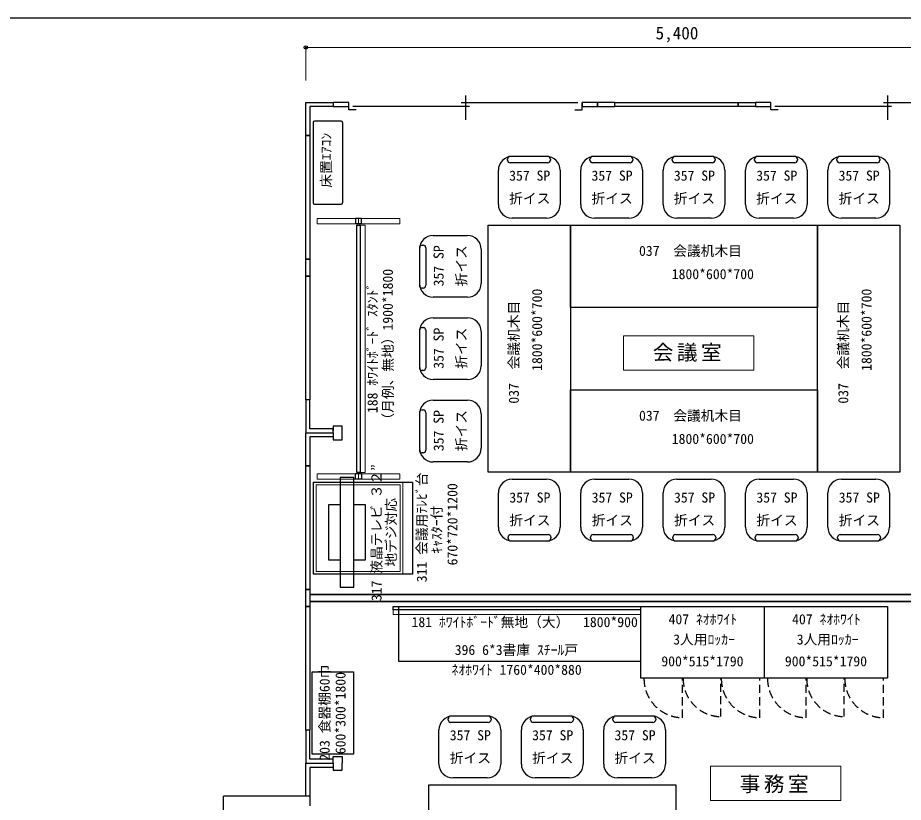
# Model space of a CAD drawing. Units: millimetres, scale not verified. Extents: x -9986 to 9679, y -7005 to 6977.
# Drawn here: x -241 to 6211, y 1264 to 6977 of the extents above; entities that cross this region are included whole.
import ezdxf
from ezdxf.enums import TextEntityAlignment as Align

# ---------------------------------------------------------------- set-up
doc = ezdxf.new("R2010")
doc.units = ezdxf.units.MM
doc.header["$LTSCALE"] = 50
doc.header["$PDMODE"] = 32
doc.header["$PDSIZE"] = 25
doc.linetypes.add('DASHED1', pattern=[1.8, 1.2, -0.6])
for name, color, linetype, lineweight in [('0-0', 7, 'Continuous', 25), ('0-1', 7, 'Continuous', 25), ('0-2', 3, 'Continuous', 35), ('0-3', 7, 'Continuous', 25)]:
    doc.layers.add(name, color=color, linetype=linetype, lineweight=lineweight)
doc.styles.add('ＭＳ ゴシック', font='')
doc.styles.get('ＭＳ ゴシック').set_extended_font_data('MS Gothic')

msp = doc.modelspace()

# ---------------------------------------------------------------- linework, layer by layer
at = {"layer": '0-0'}
msp.add_lwpolyline([(-9986.25, 6977.36), (9675.91, 6977.36), (9675.91, -7005.08)], dxfattribs=at)
at = {"layer": '0-1', "color": 4, "lineweight": 18}
for p, q in [((7258.54, 6761.31), (1858.54, 6761.31)), ((1858.54, 6761.31), (1858.54, 6520.25))]:
    msp.add_line(p, q, dxfattribs=at)
at = {"layer": '0-1'}
for p, q in [((2201.04, 6333.12), (3051.04, 6333.12)), ((2991.04, 6360.12), (3841.04, 6360.12)), ((5276.04, 6333.12), (6126.04, 6333.12)), ((6066.04, 6360.12), (6916.04, 6360.12)), ((1858.54, 4194.62), (1858.54, 3954.12)), ((2123.54, 4004.12), (2058.54, 4004.12)), ((2058.54, 4004.12), (2058.54, 3969.44)), ((2123.54, 3954.12), (2123.54, 4004.12)), ((1858.54, 3954.12), (2058.54, 3954.12)), ((1858.54, 3954.12), (2058.54, 3954.12)), ((1858.54, 3954.12), (2058.54, 3954.12)), ((2058.54, 3938.55), (2058.54, 3904.12)), ((2123.54, 3904.12), (2123.54, 3954.12)), ((2058.54, 3904.12), (2123.54, 3904.12)), ((1888.54, 3713.62), (1858.54, 3713.62)), ((1888.54, 3713.62), (1858.54, 3713.62)), ((1888.54, 1788.62), (1858.54, 1788.62)), ((2058.54, 1598.12), (2123.54, 1598.12)), ((2058.54, 1558.36), (2058.54, 1598.12)), ((2123.54, 1598.12), (2123.54, 1548.12)), ((1858.54, 1548.12), (2058.54, 1548.12)), ((1858.54, 1548.12), (2058.54, 1548.12)), ((2058.54, 1532.55), (2058.54, 1498.12)), ((2058.54, 1498.12), (2123.54, 1498.12)), ((2123.54, 1498.12), (2123.54, 1548.12)), ((1858.54, 1307.62), (1258.54, 1307.62)), ((1258.54, 407.62), (1258.54, 1307.62)), ((1888.54, 1307.62), (1858.54, 1307.62)), ((1888.54, 1307.62), (1888.54, 1237.62))]:
    msp.add_line(p, q, dxfattribs=at)
for points in [[(3021.04, 6410.12), (3021.04, 6283.12), (3021.04, 6233.12)], [(6096.04, 6410.12), (6096.04, 6283.12), (6096.04, 6233.12)], [(2225.04, 6306.12), (2171.04, 6306.12), (2171.04, 6360.12)], [(3817.04, 6306.12), (3871.04, 6306.12), (3871.04, 6360.12)], [(5300.04, 6306.12), (5246.04, 6306.12), (5246.04, 6360.12)], [(2058.54, 3954.12), (2058.54, 3984.12), (1888.54, 3984.12), (1888.54, 4194.62), (1858.54, 4194.62)], [(1858.54, 3713.62), (1858.54, 3954.12), (2058.54, 3954.12), (2058.54, 3924.12), (1888.54, 3924.12), (1888.54, 3713.62)], [(1858.54, 1788.62), (1858.54, 1548.12), (2058.54, 1548.12), (2058.54, 1578.12), (1888.54, 1578.12), (1888.54, 1788.62)], [(1858.54, 1307.62), (1858.54, 1548.12), (2058.54, 1548.12), (2058.54, 1518.12), (1888.54, 1518.12), (1888.54, 1307.62)]]:
    msp.add_lwpolyline(points, dxfattribs=at)
for points in [[(1858.54, 6119.62), (1858.54, 6360.12), (2058.54, 6360.12), (2058.54, 6330.12), (1888.54, 6330.12), (1888.54, 6119.62)], [(1858.54, 6119.62), (1858.54, 6360.12), (2058.54, 6360.12), (2058.54, 6330.12), (1888.54, 6330.12), (1888.54, 6119.62)], [(2058.54, 6330.12), (2171.04, 6330.12), (2171.04, 6360.12), (2058.54, 6360.12)], [(3871.04, 6330.12), (3983.54, 6330.12), (3983.54, 6360.12), (3871.04, 6360.12)], [(3983.54, 6360.12), (3983.54, 6330.12), (4108.54, 6330.12), (4108.54, 6360.12)], [(5008.54, 6360.12), (5008.54, 6330.12), (4108.54, 6330.12), (4108.54, 6360.12)], [(5133.54, 6360.12), (5133.54, 6330.12), (5008.54, 6330.12), (5008.54, 6360.12)], [(5133.54, 6330.12), (5246.04, 6330.12), (5246.04, 6360.12), (5133.54, 6360.12)], [(1888.54, 6119.62), (1888.54, 5219.62), (1858.54, 5219.62), (1858.54, 6119.62)], [(1858.54, 5219.62), (1888.54, 5219.62), (1888.54, 5094.62), (1858.54, 5094.62)], [(1888.54, 5094.62), (1888.54, 4194.62), (1858.54, 4194.62), (1858.54, 5094.62)], [(1888.54, 3713.62), (1888.54, 2813.62), (1858.54, 2813.62), (1858.54, 3713.62)], [(1858.54, 2813.62), (1888.54, 2813.62), (1888.54, 2688.62), (1858.54, 2688.62)], [(1888.54, 2688.62), (1888.54, 1788.62), (1858.54, 1788.62), (1858.54, 2688.62)]]:
    msp.add_lwpolyline(points, close=True, dxfattribs=at)
at = {"layer": '0-1', "color": 4}
msp.add_point((1858.54, 6761.31), dxfattribs=at)
at = {"layer": '0-2'}
for p, q in [((1888.54, 2776.12), (7228.54, 2776.12)), ((1888.54, 2726.12), (7228.54, 2726.12))]:
    msp.add_line(p, q, dxfattribs=at)
at = {"layer": '0-3'}
for p, q in [((1910.86, 6214.07), (1910.86, 5629.07)), ((2115.86, 6224.07), (1920.86, 6224.07)), ((2125.86, 6214.07), (2125.86, 5629.07)), ((3327.83, 5940.55), (3327.83, 5947.11)), ((3620.1, 5967.12), (3347.83, 5967.12)), ((3640.1, 5947.11), (3640.1, 5940.55)), ((3927.83, 5940.55), (3927.83, 5947.11)), ((4220.1, 5967.12), (3947.83, 5967.12)), ((4240.1, 5947.11), (4240.1, 5940.55)), ((4527.83, 5940.55), (4527.83, 5947.11)), ((4820.1, 5967.12), (4547.83, 5967.12)), ((4840.1, 5947.11), (4840.1, 5940.55)), ((5127.83, 5940.55), (5127.83, 5947.11)), ((5420.1, 5967.12), (5147.83, 5967.12)), ((5440.1, 5947.11), (5440.1, 5940.55)), ((5727.83, 5940.55), (5727.83, 5947.11)), ((6020.1, 5967.12), (5747.83, 5967.12)), ((6040.1, 5947.11), (6040.1, 5940.55)), ((3620.1, 5920.55), (3347.83, 5920.55)), ((4220.1, 5920.55), (3947.83, 5920.55)), ((4820.1, 5920.55), (4547.83, 5920.55)), ((5420.1, 5920.55), (5147.83, 5920.55)), ((6020.1, 5920.55), (5747.83, 5920.55)), ((3261.08, 5617.11), (3261.08, 5867.12)), ((3711.08, 5867.12), (3711.08, 5617.11)), ((3861.08, 5617.11), (3861.08, 5867.12)), ((4311.08, 5867.12), (4311.08, 5617.11)), ((4461.08, 5617.11), (4461.08, 5867.12)), ((4911.08, 5867.12), (4911.08, 5617.11)), ((5061.08, 5617.11), (5061.08, 5867.12)), ((5511.08, 5867.12), (5511.08, 5617.11)), ((5661.08, 5617.11), (5661.08, 5867.12)), ((6111.08, 5867.12), (6111.08, 5617.11)), ((1920.86, 5619.07), (2115.86, 5619.07)), ((2219.64, 5516.28), (2219.64, 5476.28)), ((2264.64, 5516.28), (2219.64, 5516.28)), ((2264.64, 5476.28), (2264.64, 5516.28)), ((3611.08, 5517.12), (3361.08, 5517.12)), ((4211.08, 5517.12), (3961.08, 5517.12)), ((4811.08, 5517.12), (4561.08, 5517.12)), ((5411.08, 5517.12), (5161.07, 5517.12)), ((6011.07, 5517.12), (5761.07, 5517.12)), ((2264.64, 5476.28), (2219.64, 5476.28)), ((2786.08, 5392.12), (3036.08, 5392.12)), ((2686.08, 5301.14), (2686.08, 5028.87)), ((2706.08, 5321.14), (2712.64, 5321.14)), ((2732.64, 5301.14), (2732.64, 5028.87)), ((3136.08, 5292.11), (3136.08, 5042.11)), ((2712.64, 5008.87), (2706.08, 5008.87)), ((3036.08, 4942.12), (2786.08, 4942.12)), ((2786.08, 4792.12), (3036.08, 4792.12)), ((2706.08, 4721.14), (2712.64, 4721.14)), ((2686.08, 4701.14), (2686.08, 4428.87)), ((2732.64, 4701.14), (2732.64, 4428.87)), ((3136.08, 4692.11), (3136.08, 4442.11)), ((2712.64, 4408.87), (2706.08, 4408.87)), ((3036.08, 4342.12), (2786.08, 4342.12)), ((2786.08, 4192.12), (3036.08, 4192.12)), ((2686.08, 4101.14), (2686.08, 3828.87)), ((2706.08, 4121.14), (2712.64, 4121.14)), ((2732.64, 4101.14), (2732.64, 3828.87)), ((3136.08, 4092.12), (3136.08, 3842.11)), ((2712.64, 3808.87), (2706.08, 3808.87)), ((3036.08, 3742.12), (2786.08, 3742.12)), ((2219.64, 3616.28), (2219.64, 3656.28)), ((2264.64, 3656.28), (2219.64, 3656.28)), ((2264.64, 3616.28), (2219.64, 3616.28)), ((2264.64, 3656.28), (2264.64, 3616.28)), ((3361.08, 3617.12), (3611.08, 3617.12)), ((3961.08, 3617.12), (4211.08, 3617.12)), ((4561.08, 3617.12), (4811.08, 3617.12)), ((5161.08, 3617.12), (5411.08, 3617.12)), ((5761.08, 3617.12), (6011.08, 3617.12)), ((3261.08, 3267.12), (3261.08, 3517.12)), ((3711.08, 3517.12), (3711.08, 3267.12)), ((3861.08, 3267.12), (3861.08, 3517.12)), ((4311.08, 3517.12), (4311.08, 3267.12)), ((4461.08, 3267.12), (4461.08, 3517.12)), ((4911.08, 3517.12), (4911.08, 3267.12)), ((5061.08, 3267.12), (5061.08, 3517.12)), ((5511.08, 3517.12), (5511.08, 3267.12)), ((5661.08, 3267.12), (5661.08, 3517.12)), ((6111.08, 3517.12), (6111.08, 3267.12)), ((2109, 3429.44), (2024, 3429.44)), ((2294, 3429.44), (2209, 3429.44)), ((2294, 3029.44), (2294, 3429.44)), ((3332.05, 3187.12), (3332.05, 3193.68)), ((3352.05, 3213.68), (3624.32, 3213.68)), ((3352.05, 3167.12), (3624.32, 3167.12)), ((3644.32, 3193.68), (3644.32, 3187.12)), ((3932.05, 3187.12), (3932.05, 3193.68)), ((3952.05, 3213.68), (4224.32, 3213.68)), ((3952.05, 3167.12), (4224.32, 3167.12)), ((4244.32, 3193.68), (4244.32, 3187.12)), ((4532.05, 3187.12), (4532.05, 3193.68)), ((4552.05, 3213.68), (4824.32, 3213.68)), ((4552.05, 3167.12), (4824.32, 3167.12)), ((4844.32, 3193.68), (4844.32, 3187.12)), ((5132.05, 3187.12), (5132.05, 3193.68)), ((5152.05, 3213.68), (5424.32, 3213.68)), ((5152.05, 3167.12), (5424.32, 3167.12)), ((5444.32, 3193.68), (5444.32, 3187.12)), ((5732.05, 3187.12), (5732.05, 3193.68)), ((5752.05, 3213.68), (6024.32, 3213.68)), ((5752.05, 3167.12), (6024.32, 3167.12)), ((6044.32, 3193.68), (6044.32, 3187.12)), ((2209, 3029.44), (2294, 3029.44)), ((4297.11, 2690.26), (4297.11, 2170.26)), ((5197.11, 2690.26), (5197.11, 2170.26)), ((4297.11, 2170.26), (5197.11, 2170.26)), ((5197.11, 2170.26), (6097.1, 2170.26)), ((2895.27, 1865.35), (2895.27, 1871.91)), ((3187.54, 1891.91), (2915.27, 1891.91)), ((3207.54, 1871.91), (3207.54, 1865.35)), ((3495.27, 1865.35), (3495.27, 1871.91)), ((3787.54, 1891.91), (3515.27, 1891.91)), ((3807.54, 1871.91), (3807.54, 1865.35)), ((4095.27, 1865.35), (4095.27, 1871.91)), ((4387.54, 1891.91), (4115.27, 1891.91)), ((4407.54, 1871.91), (4407.54, 1865.35)), ((3187.54, 1845.35), (2915.27, 1845.35)), ((3787.54, 1845.35), (3515.27, 1845.35)), ((4387.54, 1845.35), (4115.27, 1845.35)), ((2828.51, 1541.91), (2828.51, 1791.91)), ((3278.51, 1791.91), (3278.51, 1541.91)), ((3428.51, 1541.91), (3428.51, 1791.91)), ((3878.51, 1791.91), (3878.51, 1541.91)), ((4028.51, 1541.91), (4028.51, 1791.91)), ((4478.51, 1791.91), (4478.51, 1541.91)), ((3178.51, 1441.91), (2928.51, 1441.91)), ((3778.51, 1441.91), (3528.51, 1441.91)), ((4378.51, 1441.91), (4128.51, 1441.91))]:
    msp.add_line(p, q, dxfattribs=at)
at = {"layer": '0-3', "color": 4, "lineweight": 18}
for p, q in [((1942.14, 5516.28), (1942.14, 5476.28)), ((1942.14, 5516.28), (2219.64, 5516.28)), ((2242.14, 5516.28), (2242.14, 5476.28)), ((2264.64, 5516.28), (2542.14, 5516.28)), ((2542.14, 5516.28), (2542.14, 5476.28)), ((1942.14, 5476.28), (2219.64, 5476.28)), ((2232.14, 5466.28), (2232.14, 5476.28)), ((2252.14, 5466.28), (2252.14, 5476.28)), ((2254.64, 5466.28), (2289.64, 5466.28)), ((2264.64, 5476.28), (2542.14, 5476.28)), ((2289.64, 3666.28), (2289.64, 5466.28)), ((1942.14, 3616.28), (1942.14, 3656.28)), ((1942.14, 3656.28), (2219.64, 3656.28)), ((1942.14, 3616.28), (2219.64, 3616.28)), ((2232.14, 3666.28), (2232.14, 3656.28)), ((2242.14, 3616.28), (2242.14, 3656.28)), ((2252.14, 3666.28), (2252.14, 3656.28)), ((2254.64, 3666.28), (2289.64, 3666.28)), ((2264.64, 3656.28), (2542.14, 3656.28)), ((2264.64, 3616.28), (2542.14, 3616.28)), ((2542.14, 3616.28), (2542.14, 3656.28)), ((1934.65, 3575.49), (2544.65, 3575.49)), ((1934.65, 2945.49), (1934.65, 3575.49)), ((2544.65, 3575.49), (2544.65, 2945.49)), ((2564.65, 3595.49), (2564.65, 2925.49)), ((2544.65, 2945.49), (1934.65, 2945.49)), ((2495.58, 2665.23), (2495.58, 2630.23)), ((4295.58, 2665.23), (4295.58, 2630.23)), ((2495.58, 2630.23), (4295.58, 2630.23))]:
    msp.add_line(p, q, dxfattribs=at)
at = {"layer": '0-3', "linetype": 'DASHED1'}
for p, q in [((4603.35, 1879.92), (4603.35, 2165.35)), ((4881.09, 1887.63), (4881.09, 2173.06)), ((5166.55, 1879.92), (5166.55, 2165.35)), ((5503.35, 1879.92), (5503.35, 2165.35)), ((5781.09, 1887.63), (5781.09, 2173.06)), ((6066.55, 1879.92), (6066.55, 2165.35))]:
    msp.add_line(p, q, dxfattribs=at)
at = {"layer": '0-3'}
for points in [[(2254.64, 3666.28), (2229.64, 3666.28), (2229.64, 5466.28), (2254.64, 5466.28)], [(3786.08, 3667.12), (3186.08, 3667.12), (3186.08, 5467.12), (3786.08, 5467.12)], [(3786.08, 4867.12), (3786.08, 5467.12), (5586.08, 5467.12), (5586.08, 4867.12)], [(6186.08, 3667.12), (5586.08, 3667.12), (5586.08, 5467.12), (6186.08, 5467.12)], [(3786.08, 3667.12), (3786.08, 4267.12), (5586.08, 4267.12), (5586.08, 3667.12)], [(2209, 2829.44), (2209, 3629.44), (2109, 3629.44), (2109, 2829.44)], [(2634.65, 2925.49), (1914.65, 2925.49), (1914.65, 3595.49), (2634.65, 3595.49)], [(2495.58, 2665.23), (2495.58, 2690.23), (4295.58, 2690.23), (4295.58, 2665.23)], [(2537.11, 2290.26), (2537.11, 2690.26), (4297.11, 2690.26), (4297.11, 2290.26)], [(2205.23, 1614.01), (1905.23, 1614.01), (1905.23, 2214.01), (2205.23, 2214.01)], [(2753.51, 791.91), (2753.51, 1391.91), (4553.51, 1391.91), (4553.51, 791.91)]]:
    msp.add_lwpolyline(points, close=True, dxfattribs=at)
at = {"layer": '0-3', "color": 4, "lineweight": 18}
for points in [[(4172.76, 4411.63), (5122.76, 4411.63), (5122.76, 4661.63), (4172.76, 4661.63)], [(4806.83, 1275.88), (5756.83, 1275.88), (5756.83, 1525.88), (4806.83, 1525.88)]]:
    msp.add_lwpolyline(points, close=True, dxfattribs=at)
at = {"layer": '0-3'}
for points in [[(2024, 3429.44), (2024, 3029.44), (2109, 3029.44)], [(4297.11, 2690.26), (5197.11, 2690.26), (5197.11, 2170.26)], [(5197.11, 2690.26), (6097.1, 2690.26), (6097.1, 2170.26)]]:
    msp.add_lwpolyline(points, dxfattribs=at)
for centre, radius, start, end in [((1920.86, 6214.07), 10, 90, 180), ((2115.86, 6214.07), 10, 0, 90), ((3361.08, 5867.12), 100, 90, 180), ((3347.83, 5947.11), 20, 90, 180), ((3347.83, 5940.55), 20, 180, 270), ((3611.08, 5867.12), 100, 0, 90), ((3620.1, 5947.11), 20, 0, 90), ((3620.1, 5940.55), 20, 270, 0), ((3961.08, 5867.12), 100, 90, 180), ((3947.83, 5947.11), 20, 90, 180), ((3947.83, 5940.55), 20, 180, 270), ((4211.08, 5867.12), 100, 0, 90), ((4220.1, 5947.11), 20, 0, 90), ((4220.1, 5940.55), 20, 270, 0), ((4561.08, 5867.12), 100, 90, 180), ((4547.83, 5947.11), 20, 90, 180), ((4547.83, 5940.55), 20, 180, 270), ((4811.08, 5867.12), 100, 0, 90), ((4820.1, 5947.11), 20, 0, 90), ((4820.1, 5940.55), 20, 270, 0), ((5161.07, 5867.12), 100, 90, 180), ((5147.83, 5947.11), 20, 90, 180), ((5147.83, 5940.55), 20, 180, 270), ((5411.08, 5867.12), 100, 0, 90), ((5420.1, 5947.11), 20, 0, 90), ((5420.1, 5940.55), 20, 270, 0), ((5761.07, 5867.12), 100, 90, 180), ((5747.83, 5947.11), 20, 90, 180), ((5747.83, 5940.55), 20, 180, 270), ((6011.07, 5867.12), 100, 0, 90), ((6020.1, 5947.11), 20, 0, 90), ((6020.1, 5940.55), 20, 270, 0), ((1920.86, 5629.07), 10, 180, 270), ((2115.86, 5629.07), 10, 270, 0), ((3361.08, 5617.11), 100, 180, 270), ((3611.08, 5617.11), 100, 270, 0), ((3961.08, 5617.11), 100, 180, 270), ((4211.08, 5617.11), 100, 270, 0), ((4561.08, 5617.11), 100, 180, 270), ((4811.08, 5617.11), 100, 270, 0), ((5161.07, 5617.11), 100, 180, 270), ((5411.08, 5617.11), 100, 270, 0), ((5761.07, 5617.11), 100, 180, 270), ((6011.07, 5617.11), 100, 270, 0), ((2786.08, 5292.11), 100, 90, 180), ((3036.08, 5292.11), 100, 0, 90), ((2706.08, 5301.14), 20, 90, 180), ((2712.64, 5301.14), 20, 0, 90), ((2786.08, 5042.11), 100, 180, 270), ((3036.08, 5042.11), 100, 270, 0), ((2706.08, 5028.87), 20, 180, 270), ((2712.64, 5028.87), 20, 270, 0), ((2786.08, 4692.11), 100, 90, 180), ((3036.08, 4692.11), 100, 0, 90), ((2706.08, 4701.14), 20, 90, 180), ((2712.64, 4701.14), 20, 0, 90), ((2786.08, 4442.11), 100, 180, 270), ((2706.08, 4428.87), 20, 180, 270), ((2712.64, 4428.87), 20, 270, 0), ((3036.08, 4442.11), 100, 270, 0), ((2786.08, 4092.12), 100, 90, 180), ((3036.08, 4092.12), 100, 0, 90), ((2706.08, 4101.14), 20, 90, 180), ((2712.64, 4101.14), 20, 0, 90), ((2786.08, 3842.11), 100, 180, 270), ((2706.08, 3828.87), 20, 180, 270), ((2712.64, 3828.87), 20, 270, 0), ((3036.08, 3842.11), 100, 270, 0), ((3361.08, 3517.12), 100, 90, 180), ((3611.08, 3517.12), 100, 0, 90), ((3961.08, 3517.12), 100, 90, 180), ((4211.08, 3517.12), 100, 0, 90), ((4561.08, 3517.12), 100, 90, 180), ((4811.08, 3517.12), 100, 0, 90), ((5161.08, 3517.12), 100, 90, 180), ((5411.08, 3517.12), 100, 0, 90), ((5761.08, 3517.12), 100, 90, 180), ((6011.08, 3517.12), 100, 0, 90), ((3361.08, 3267.12), 100, 180, 270), ((3611.08, 3267.12), 100, 270, 0), ((3961.08, 3267.12), 100, 180, 270), ((4211.08, 3267.12), 100, 270, 0), ((4561.08, 3267.12), 100, 180, 270), ((4811.08, 3267.12), 100, 270, 0), ((5161.08, 3267.12), 100, 180, 270), ((5411.08, 3267.12), 100, 270, 0), ((5761.08, 3267.12), 100, 180, 270), ((6011.08, 3267.12), 100, 270, 0), ((3352.05, 3193.68), 20, 90, 180), ((3352.05, 3187.12), 20, 180, 270), ((3624.32, 3193.68), 20, 0, 90), ((3624.32, 3187.12), 20, 270, 0), ((3952.05, 3193.68), 20, 90, 180), ((3952.05, 3187.12), 20, 180, 270), ((4224.32, 3193.68), 20, 0, 90), ((4224.32, 3187.12), 20, 270, 0), ((4552.05, 3193.68), 20, 90, 180), ((4552.05, 3187.12), 20, 180, 270), ((4824.32, 3193.68), 20, 0, 90), ((4824.32, 3187.12), 20, 270, 0), ((5152.05, 3193.68), 20, 90, 180), ((5152.05, 3187.12), 20, 180, 270), ((5424.32, 3193.68), 20, 0, 90), ((5424.32, 3187.12), 20, 270, 0), ((5752.05, 3193.68), 20, 90, 180), ((5752.05, 3187.12), 20, 180, 270), ((6024.32, 3193.68), 20, 0, 90), ((6024.32, 3187.12), 20, 270, 0), ((2928.51, 1791.91), 100, 90, 180), ((2915.27, 1871.91), 20, 90, 180), ((3178.51, 1791.91), 100, 0, 90), ((3187.54, 1871.91), 20, 0, 90), ((3528.51, 1791.91), 100, 90, 180), ((3515.27, 1871.91), 20, 90, 180), ((3778.51, 1791.91), 100, 0, 90), ((3787.54, 1871.91), 20, 0, 90), ((4128.51, 1791.91), 100, 90, 180), ((4115.27, 1871.91), 20, 90, 180), ((4378.51, 1791.91), 100, 0, 90), ((4387.54, 1871.91), 20, 0, 90), ((2915.27, 1865.35), 20, 180, 270), ((3187.54, 1865.35), 20, 270, 0), ((3515.27, 1865.35), 20, 180, 270), ((3787.54, 1865.35), 20, 270, 0), ((4115.27, 1865.35), 20, 180, 270), ((4387.54, 1865.35), 20, 270, 0), ((2928.51, 1541.91), 100, 180, 270), ((3178.51, 1541.91), 100, 270, 0), ((3528.51, 1541.91), 100, 180, 270), ((3778.51, 1541.91), 100, 270, 0), ((4128.51, 1541.91), 100, 180, 270), ((4378.51, 1541.91), 100, 270, 0)]:
    msp.add_arc(centre, radius, start, end, dxfattribs=at)
at = {"layer": '0-3', "linetype": 'DASHED1'}
for centre, radius, end in [((4607.2, 2165.35), 285.46, 269.22572), ((4884.95, 2165.35), 277.74, 269.20427), ((5170.4, 2165.35), 285.46, 269.22577), ((5507.2, 2165.35), 285.46, 269.22572), ((5784.95, 2165.35), 277.74, 269.20427), ((6070.4, 2165.35), 285.46, 269.22577)]:
    msp.add_arc(centre, radius, 180, end, dxfattribs=at)

# ---------------------------------------------------------------- texts
at = {"layer": '0-1', "color": 4, "style": 'ＭＳ ゴシック'}
msp.add_text('5,400', height=91.64, dxfattribs=at).set_placement((4406.57, 6792.41), align=Align.BOTTOM_LEFT)
at = {"layer": '0-3', "color": 4, "style": 'ＭＳ ゴシック'}
for s, p in [('床置ｴｱｺﾝ', (2065.77, 5739.42)), ('357 SP', (2884.33, 5020.9)), ('折イス', (3050.27, 5020.9)), ('（月例、無地）1900*1800', (2514.24, 3999.54)), ('188 ﾎﾜｲﾄﾎﾞｰﾄﾞ ｽﾀﾝﾄﾞ', (2402.71, 4098.21)), ('1800*600*700', (3601.53, 4405.48)), ('1800*600*700', (6001.53, 4405.48)), ('037\u3000会議机木目', (3432.2, 4166.87)), ('037\u3000会議机木目', (5832.2, 4166.87)), ('357 SP', (2884.33, 4420.9)), ('折イス', (3050.27, 4420.9)), ('357 SP', (2884.33, 3820.9)), ('折イス', (3050.27, 3820.9)), ('317 液晶テレビ ３２”', (2432.02, 2728.58)), ('311 会議用ﾃﾚﾋﾞ台', (2761.48, 2866.22)), ('670*720*1200', (2984.85, 2989.12)), ('地デジ対応', (2537.59, 2980.3)), ('ｷｬｽﾀｰ付', (2870.3, 3074.03)), ('203 食器棚60巾', (2054.04, 1566.62)), ('600*300*1800', (2169.55, 1614.27))]:
    msp.add_text(s, height=73.31, rotation=90, dxfattribs=at).set_placement(p, align=Align.BOTTOM_LEFT)
for s, p in [('357 SP', (3339.86, 5768.86)), ('357 SP', (3939.86, 5768.86)), ('357 SP', (4539.86, 5768.86)), ('357 SP', (5139.86, 5768.86)), ('357 SP', (5739.86, 5768.86)), ('折イス', (3339.86, 5602.92)), ('折イス', (3939.86, 5602.92)), ('折イス', (4539.86, 5602.92)), ('折イス', (5139.86, 5602.92)), ('折イス', (5739.86, 5602.92)), ('037\u3000会議机木目', (4285.83, 5220.99)), ('1800*600*700', (4524.44, 5051.66)), ('037\u3000会議机木目', (4285.83, 4020.99)), ('1800*600*700', (4524.44, 3851.66)), ('357 SP', (3340.89, 3424.78)), ('357 SP', (3940.89, 3424.78)), ('357 SP', (4540.89, 3424.78)), ('357 SP', (5140.89, 3424.78)), ('357 SP', (5740.89, 3424.78)), ('折イス', (3340.89, 3258.84)), ('折イス', (3940.89, 3258.84)), ('折イス', (4540.89, 3258.84)), ('折イス', (5140.89, 3258.84)), ('折イス', (5740.89, 3258.84)), ('181 ﾎﾜｲﾄﾎﾞｰﾄﾞ無地（大）\u30001800*900', (2628.64, 2517.5)), ('407 ﾈｵﾎﾜｲﾄ', (4501.15, 2538.34)), ('407 ﾈｵﾎﾜｲﾄ', (5401.15, 2538.34)), ('3人用ﾛｯｶｰ', (4534.8, 2391.12)), ('3人用ﾛｯｶｰ', (5434.8, 2391.12)), ('396 6*3書庫 ｽﾁｰﾙ戸', (2943.1, 2314.61)), ('900*515*1790', (4448.49, 2231.95)), ('900*515*1790', (5348.49, 2231.95)), ('ﾈｵﾎﾜｲﾄ 1760*400*880', (2919.82, 2170.13)), ('357 SP', (2907.29, 1693.66)), ('357 SP', (3507.29, 1693.66)), ('357 SP', (4107.29, 1693.66)), ('折イス', (2907.29, 1527.72)), ('折イス', (3507.29, 1527.72)), ('折イス', (4107.29, 1527.72))]:
    msp.add_text(s, height=73.31, dxfattribs=at).set_placement(p, align=Align.BOTTOM_LEFT)
at = {"layer": '0-3', "char_height": 110, "attachment_point": 7, "style": 'ＭＳ ゴシック'}
for s, insert in [('\\T1.17;会議室', (4386.17, 4471.79)), ('\\T1.17;事務室', (5019.87, 1330.11))]:
    msp.add_mtext(s, dxfattribs=dict(at, insert=insert))

doc.saveas('drawing.dxf')
